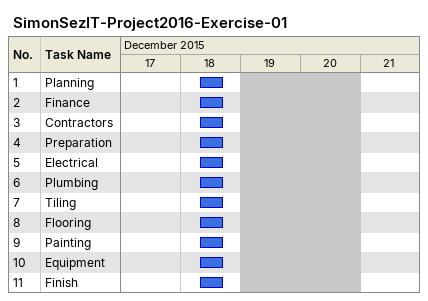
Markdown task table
SimonSezIT-Project2016-Exercise-01

| ID | Task | Start | Finish |
|---|---|---|---|
| 1 | Planning | 2015-12-18 | 2015-12-18 |
| 2 | Finance | 2015-12-18 | 2015-12-18 |
| 3 | Contractors | 2015-12-18 | 2015-12-18 |
| 4 | Preparation | 2015-12-18 | 2015-12-18 |
| 5 | Electrical | 2015-12-18 | 2015-12-18 |
| 6 | Plumbing | 2015-12-18 | 2015-12-18 |
| 7 | Tiling | 2015-12-18 | 2015-12-18 |
| 8 | Flooring | 2015-12-18 | 2015-12-18 |
| 9 | Painting | 2015-12-18 | 2015-12-18 |
| 10 | Equipment | 2015-12-18 | 2015-12-18 |
| 11 | Finish | 2015-12-18 | 2015-12-18 |
